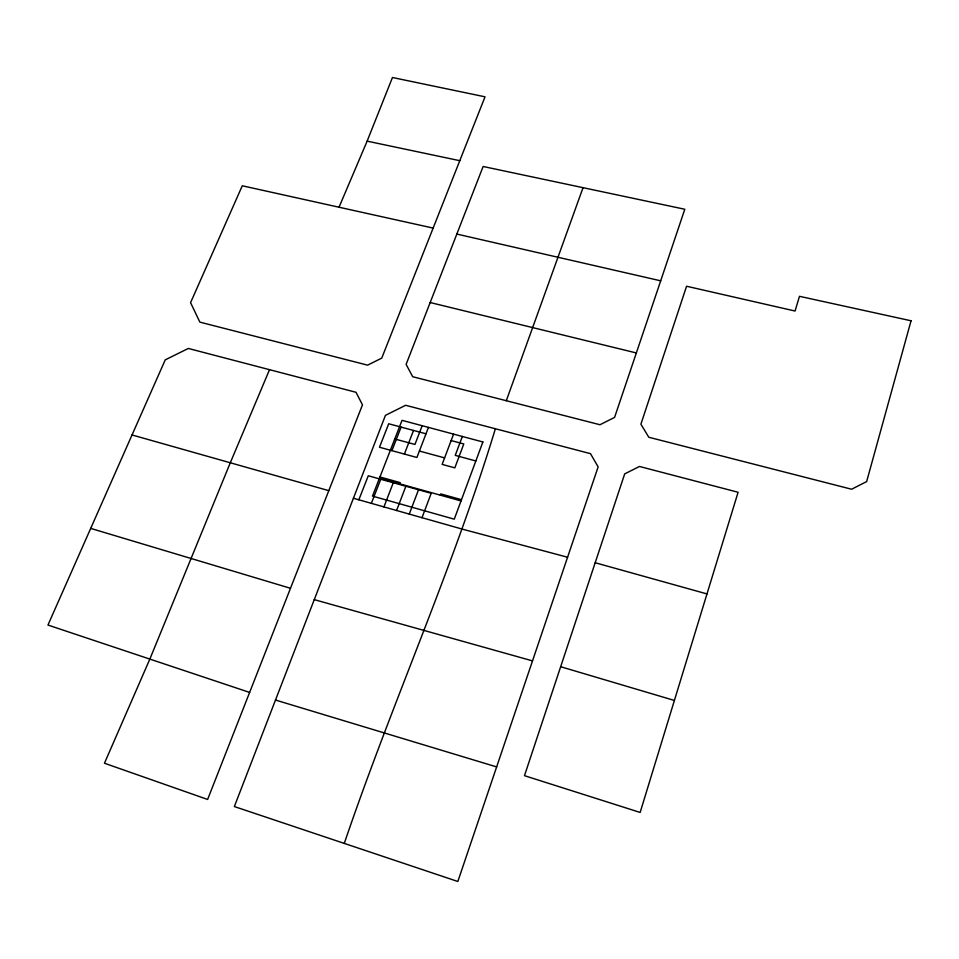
<?xml version="1.0" encoding="UTF-8"?>
<svg xmlns="http://www.w3.org/2000/svg" width="959" height="959" viewBox="0 0 959 959"><rect width="100%" height="100%" fill="white"/><g stroke="black" fill="none" stroke-linecap="round" stroke-linejoin="round"><path stroke-width="1.44" d="M706.975 593.921L640.144 812.441L524.477 775.675L624.693 473.878L639.497 466.47L738.094 492.267L706.975 593.921L595.227 562.753M495.371 428.781C452.48 569.634 391.596 704.062 344.281 843.417M660.691 280.819L614.587 417.393L599.998 424.741L412.694 376.719L406.113 364.372L483.132 166.494L684.798 209.254L660.691 280.819L456.784 234.056M496.642 766.912L598.14 466.901L590.468 453.643L405.645 405.285L385.446 415.355L234.356 806.555L457.839 881.489L496.642 766.912L275.473 700.034M506.304 400.706L583.036 187.676M440.313 495.144L440.768 493.921L461.483 499.687M462.346 436.477L455.249 455.381L475.832 460.967M422.008 517.704L431.214 493.31L368.28 475.772L358.834 499.795M453.571 434.127L442.135 464.384L454.83 467.86L463.784 443.957L451.138 440.553M409.265 514.084L418.52 489.773M399.759 483.839L400.227 482.629L379.944 476.983M422.164 425.712L414.947 444.449L394.772 438.982M396.57 510.488L405.873 486.249M428.457 427.402L416.913 457.491L379.488 447.254L388.707 423.77L426.012 433.804M383.936 506.915L393.286 482.737M404.386 454.063L413.521 430.447M371.361 503.343L380.759 479.248M391.907 450.658L401.09 427.103M433.144 228.086L381.742 358.127L367.585 365.151L199.868 322.128L190.577 302.66L242.279 185.782L433.144 228.086L485.026 96.823L392.459 77.511L367.129 141.141L339.054 207.192M269.527 369.683L230.304 462.753L149.856 659.073L104.459 763.232L207.623 799.458L362.478 404.83L355.993 392.291L188.336 348.453L165.248 359.853L47.95 625.052L249.616 692.422M367.129 141.141L459.793 160.692M430.171 302.529L636.332 352.948M567.608 557.251L462.694 529.236L353.392 498.248M419.395 451.03L444.592 457.887M379.476 478.193L461.027 500.922M314.228 599.627L532.533 660.895M132.018 434.954L328.781 490.648M560.715 666.733L674.393 700.454M90.721 528.397L290.481 588.287M911.05 320.774L866.648 481.586L851.616 489.234L648.799 437.256L640.9 424.19L686.572 286.238L795.047 311.028L799.482 296.319L911.05 320.774M482.88 441.967L454.266 519.179L372.488 496.103L402.049 420.33L482.88 441.967"/></g></svg>
